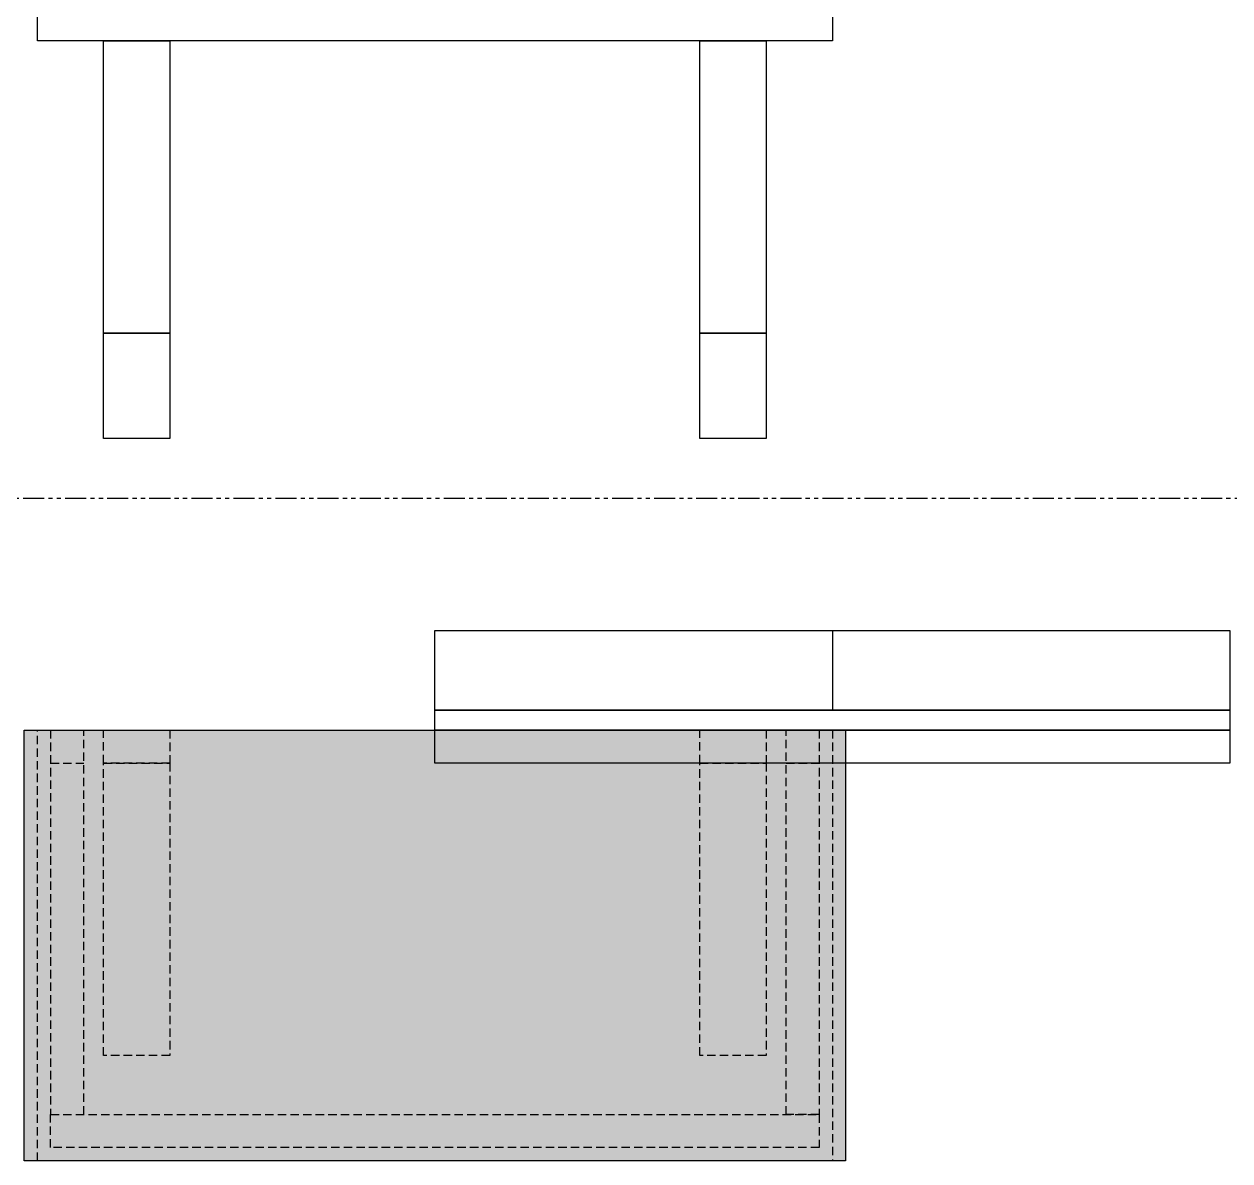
# Model space of a CAD drawing. Header units: millimetres. Extents: x -1000 to 2020, y -1000 to 2310.
# Drawn here: x 200 to 2020, y -1000 to 715 of the extents above; entities that cross this region are included whole.
import ezdxf

# ---------------------------------------------------------------- set-up
doc = ezdxf.new("R2010")
doc.units = ezdxf.units.MM
doc.linetypes.add('DASHED', pattern=[19.05, 12.7, -6.35])
doc.linetypes.add('PHANTOM', pattern=[63.5, 31.75, -6.35, 6.35, -6.35, 6.35, -6.35])
doc.layers.add('@Axes', color=7, linetype='PHANTOM', true_color=0xffffff)
doc.layers.add('Hidden Lines', color=7, linetype='DASHED', true_color=0xffffff)
for name, color, linetype, lineweight, true_color in [('Background', 1, 'Continuous', 25, 0xff0000), ('Bracket', 7, 'Continuous', 25, 0xffffff), ('Canopy', 94, 'Continuous', 25, 0x008000)]:
    doc.layers.add(name, color=color, linetype=linetype, lineweight=lineweight, true_color=true_color)

msp = doc.modelspace()

# ---------------------------------------------------------------- hatches: boundary and pattern name
at = {"layer": 'Canopy'}
h = msp.add_hatch(dxfattribs=at)
h.set_pattern_fill('AR-RSHKE', color=256, style=0)
h.set_pattern_definition([(45, (0, 0), (-0.088388348, 0.088388348), [])])
h.paths.add_polyline_path([(200, -1000), (200, -350), (1440, -350), (1440, -1000)])

# ---------------------------------------------------------------- linework, layer by layer
at = {"layer": '@Axes'}
msp.add_xline((0, 0), (1, 0), dxfattribs=at)
at = {"layer": 'Background'}
for p, q in [((820, -200), (2020, -200)), ((820, -320), (820, -200)), ((1420, -200), (1420, -320)), ((2020, -200), (2020, -320)), ((2020, -320), (820, -320)), ((820, -320), (2020, -320)), ((820, -350), (820, -320)), ((2020, -320), (2020, -350)), ((2020, -350), (820, -350)), ((820, -350), (2020, -350)), ((820, -400), (820, -350)), ((2020, -350), (2020, -400)), ((2020, -400), (820, -400))]:
    msp.add_line(p, q, dxfattribs=at)
at = {"layer": 'Bracket'}
for p, q in [((220, 690), (220, 740)), ((1420, 740), (1420, 690)), ((1420, 690), (220, 690)), ((320, 690), (420, 690)), ((320, 249), (320, 690)), ((420, 690), (420, 249)), ((1220, 690), (1320, 690)), ((1220, 249), (1220, 690)), ((1320, 690), (1320, 249)), ((420, 249), (320, 249)), ((320, 249), (420, 249)), ((320, 90), (320, 249)), ((420, 249), (420, 90)), ((1320, 249), (1220, 249)), ((1220, 249), (1320, 249)), ((1220, 90), (1220, 249)), ((1320, 249), (1320, 90)), ((420, 90), (320, 90)), ((1320, 90), (1220, 90))]:
    msp.add_line(p, q, dxfattribs=at)
at = {"layer": 'Canopy'}
for p, q in [((200, -350), (1440, -350)), ((200, -1000), (200, -350)), ((1440, -350), (1440, -1000)), ((1440, -1000), (200, -1000))]:
    msp.add_line(p, q, dxfattribs=at)
at = {"layer": 'Hidden Lines'}
for p, q in [((220, -350), (1420, -350)), ((220, -1000), (220, -350)), ((240, -350), (240, -930)), ((290, -930), (290, -350)), ((320, -400), (320, -350)), ((420, -350), (420, -400)), ((1220, -400), (1220, -350)), ((1320, -350), (1320, -400)), ((1350, -930), (1350, -350)), ((1400, -350), (1400, -930)), ((1420, -350), (1420, -1000)), ((240, -400), (290, -400)), ((420, -400), (320, -400)), ((320, -400), (420, -400)), ((320, -841), (320, -400)), ((420, -400), (420, -841)), ((1320, -400), (1220, -400)), ((1220, -400), (1320, -400)), ((1220, -841), (1220, -400)), ((1320, -400), (1320, -841)), ((1350, -400), (1400, -400)), ((420, -841), (320, -841)), ((1320, -841), (1220, -841)), ((240, -930), (1400, -930)), ((240, -980), (240, -930)), ((240, -930), (290, -930)), ((1400, -930), (1350, -930)), ((1400, -930), (1400, -980)), ((1400, -980), (240, -980)), ((1420, -1000), (220, -1000))]:
    msp.add_line(p, q, dxfattribs=at)

doc.saveas('drawing.dxf')
